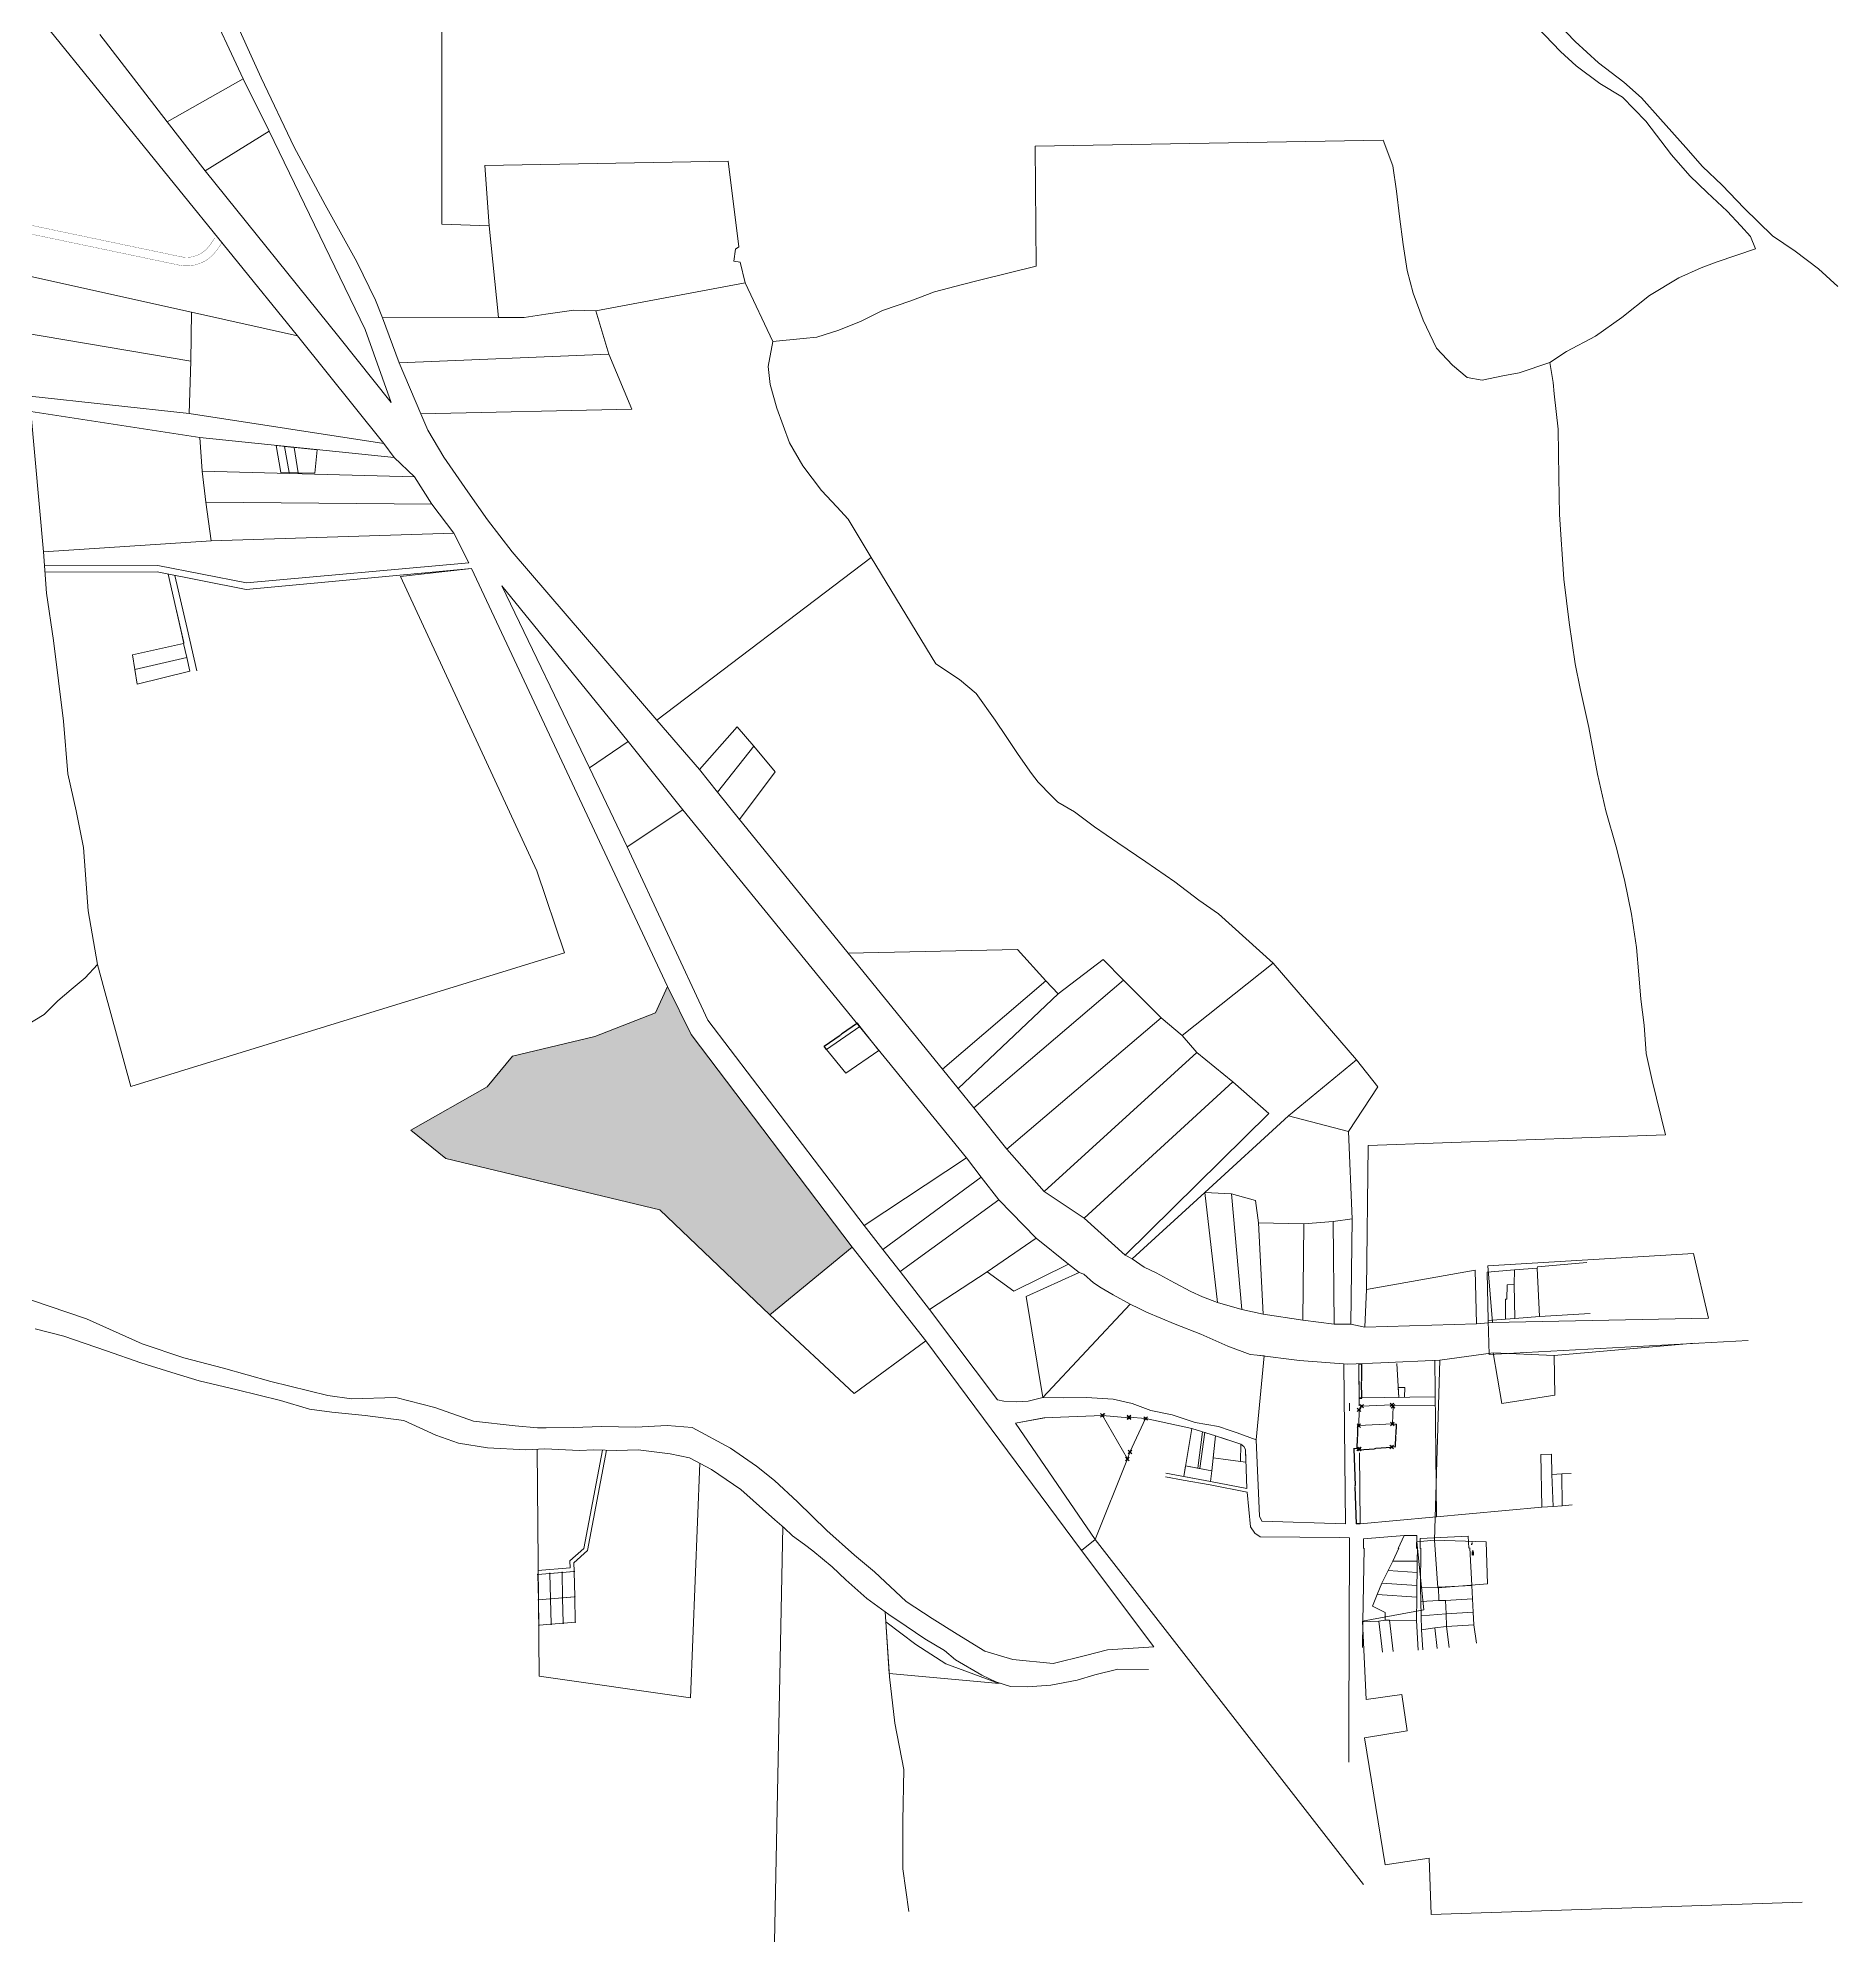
# Model space of a CAD drawing. Header units: millimetres. Extents: x 78982 to 618039, y 503579 to 1320172.
# Drawn here: x 81578 to 83069, y 503579 to 505155 of the extents above; entities that cross this region are included whole.
import ezdxf

# ---------------------------------------------------------------- set-up
doc = ezdxf.new("R2010")
doc.units = ezdxf.units.MM
doc.header["$PDMODE"] = 35
doc.header["$PDSIZE"] = 1.5
doc.styles.add('ROMANS', font='ROMANS', dxfattribs={"height": 0.2})
doc.styles.add('Style-CHAR_FAST_FONT', font='CHAR_FAST_FONT.shx')
doc.dimstyles.new('STANDARD$0', dxfattribs={"dimtxt": 0.6, "dimasz": 0.5, "dimexe": 0.125, "dimexo": 0.000625, "dimgap": 0.0625, "dimtad": 0, "dimzin": 1, "dimdsep": 46, "dimtxsty": 'ROMANS', "dimblk1": 'ARCHTICK', "dimblk2": 'ARCHTICK', "dimsah": 1, "dimcen": 2.5, "dimclrd": 1, "dimclre": 1, "dimclrt": 30, "dimaunit": 1, "dimadec": 0, "dimazin": 0, "dimtfac": 1, "dimtix": 1, "dimtofl": 0, "dimtmove": 1, "dimatfit": 3, "dimldrblk": 'ARCHTICK', "dimfxl": 1, "dimtolj": 1, "dimtzin": 1, "dimarcsym": 0})

# ---------------------------------------------------------------- blocks, each defined once
blk = doc.blocks.new('_ARCHTICK')
at = {"color": 0, "linetype": 'ByBlock', "const_width": 0.15}
blk.add_lwpolyline([(-0.5, -0.5), (0.5, 0.5)], dxfattribs=at)
blk = doc.blocks.new('*D334')
at = {"color": 1, "lineweight": -2, "ltscale": 0.5, "transparency": 16777216}
for p, q in [((82671.7, 504057.2), (82674.1, 504057.2)), ((82673.9, 504057.2), (82674.1, 504043.6)), ((82672, 504028.7), (82674.3, 504028.8)), ((82674.2, 504028.8), (82674.1, 504042.3))]:
    blk.add_line(p, q, dxfattribs=at)
at = {"layer": 'Defpoints', "color": 0, "lineweight": 15, "ltscale": 0.5, "transparency": 16777216}
for p in [(82671.7, 504057.2), (82673.9, 504057.2), (82672, 504028.7)]:
    blk.add_point(p, dxfattribs=at)
at = {"color": 1, "lineweight": -2, "ltscale": 0.5, "transparency": 16777216, "xscale": 0.5, "yscale": 0.5, "zscale": 0.5}
for p, rotation in [((82673.9, 504057.2), 90.55249030619999), ((82674.2, 504028.8), 270.5524903062)]:
    blk.add_blockref('_ARCHTICK', p, dxfattribs=dict(at, rotation=rotation))
at = {"color": 30, "lineweight": 0, "ltscale": 0.5, "transparency": 16777216, "insert": (82674.1, 504043), "char_height": 0.2, "attachment_point": 5, "rotation": 270.5525, "style": 'ROMANS'}
blk.add_mtext('\\A1;28.44m.', dxfattribs=at)
blk = doc.blocks.new('*D335')
at = {"color": 1, "lineweight": -2, "ltscale": 0.5, "transparency": 16777216}
for p, q in [((82670.8, 503987.2), (82667.5, 503987)), ((82667.6, 503987), (82668.7, 503956.6)), ((82669.8, 503924.8), (82668.7, 503955.3)), ((82673, 503924.9), (82669.6, 503924.8))]:
    blk.add_line(p, q, dxfattribs=at)
at = {"layer": 'Defpoints', "color": 0, "lineweight": 15, "ltscale": 0.5, "transparency": 16777216}
for p in [(82670.8, 503987.2), (82669.8, 503924.8), (82673, 503924.9)]:
    blk.add_point(p, dxfattribs=at)
at = {"color": 1, "lineweight": -2, "ltscale": 0.5, "transparency": 16777216, "xscale": 0.5, "yscale": 0.5, "zscale": 0.5}
for p, rotation in [((82667.6, 503987), 91.98395182729834), ((82669.8, 503924.8), 271.9839518272984)]:
    blk.add_blockref('_ARCHTICK', p, dxfattribs=dict(at, rotation=rotation))
at = {"color": 30, "lineweight": 0, "ltscale": 0.5, "transparency": 16777216, "insert": (82668.7, 503955.9), "char_height": 0.2, "attachment_point": 5, "rotation": 271.984, "style": 'ROMANS'}
blk.add_mtext('\\A1;62.29m.', dxfattribs=at)
blk = doc.blocks.new('*D336')
at = {"color": 1, "lineweight": -2, "ltscale": 0.5, "transparency": 16777216}
for p, q in [((82671.6, 503986.2), (82684.7, 503987)), ((82671.6, 503986.8), (82671.6, 503986.1)), ((82699, 503987.9), (82686, 503987.1)), ((82699, 503988.5), (82699, 503987.8))]:
    blk.add_line(p, q, dxfattribs=at)
at = {"layer": 'Defpoints', "color": 0, "lineweight": 15, "ltscale": 0.5, "transparency": 16777216}
for p in [(82671.6, 503986.8), (82671.6, 503986.2), (82699, 503988.5)]:
    blk.add_point(p, dxfattribs=at)
at = {"color": 1, "lineweight": -2, "ltscale": 0.5, "transparency": 16777216, "xscale": 0.5, "yscale": 0.5, "zscale": 0.5}
for p, rotation in [((82671.6, 503986.2), 183.6663460148875), ((82699, 503987.9), 3.666346014887498)]:
    blk.add_blockref('_ARCHTICK', p, dxfattribs=dict(at, rotation=rotation))
at = {"color": 30, "lineweight": 0, "ltscale": 0.5, "transparency": 16777216, "insert": (82685.3, 503987.1), "char_height": 0.2, "attachment_point": 5, "rotation": 3.6663, "style": 'ROMANS'}
blk.add_mtext('\\A1;27.46m.', dxfattribs=at)
blk = doc.blocks.new('*D338')
at = {"color": 1, "lineweight": -2, "ltscale": 0.5, "transparency": 16777216}
for p, q in [((82671.8, 504006.2), (82670.6, 504006.2)), ((82670.7, 504006.2), (82670.6, 503997.1)), ((82671.6, 503986.8), (82670.4, 503986.8)), ((82670.5, 503986.8), (82670.6, 503995.9))]:
    blk.add_line(p, q, dxfattribs=at)
at = {"layer": 'Defpoints', "color": 0, "lineweight": 15, "ltscale": 0.5, "transparency": 16777216}
for p in [(82671.8, 504006.2), (82670.5, 503986.8), (82671.6, 503986.8)]:
    blk.add_point(p, dxfattribs=at)
at = {"color": 1, "lineweight": -2, "ltscale": 0.5, "transparency": 16777216, "xscale": 0.5, "yscale": 0.5, "zscale": 0.5}
for p, rotation in [((82670.7, 504006.2), 89.33683772916127), ((82670.5, 503986.8), 269.3368377291613)]:
    blk.add_blockref('_ARCHTICK', p, dxfattribs=dict(at, rotation=rotation))
at = {"color": 30, "lineweight": 0, "ltscale": 0.5, "transparency": 16777216, "insert": (82670.6, 503996.5), "char_height": 0.2, "attachment_point": 5, "rotation": 89.3368, "style": 'ROMANS'}
blk.add_mtext('\\A1;19.39m.', dxfattribs=at)
blk = doc.blocks.new('*D339')
at = {"color": 1, "lineweight": -2, "ltscale": 0.5, "transparency": 16777216}
for p, q in [((82699.6, 504007.5), (82702.9, 504007.4)), ((82702.1, 503988.7), (82702.4, 503997.4)), ((82702.8, 504007.4), (82702.4, 503998.7)), ((82699, 503988.8), (82702.2, 503988.6))]:
    blk.add_line(p, q, dxfattribs=at)
at = {"layer": 'Defpoints', "color": 0, "lineweight": 15, "ltscale": 0.5, "transparency": 16777216}
for p in [(82699.6, 504007.5), (82702.8, 504007.4), (82699, 503988.8)]:
    blk.add_point(p, dxfattribs=at)
at = {"color": 1, "lineweight": -2, "ltscale": 0.5, "transparency": 16777216, "xscale": 0.5, "yscale": 0.5, "zscale": 0.5}
for p, rotation in [((82702.8, 504007.4), 87.94325389027435), ((82702.1, 503988.7), 267.9432538902743)]:
    blk.add_blockref('_ARCHTICK', p, dxfattribs=dict(at, rotation=rotation))
at = {"color": 30, "lineweight": 0, "ltscale": 0.5, "transparency": 16777216, "insert": (82702.4, 503998), "char_height": 0.2, "attachment_point": 5, "rotation": 87.9433, "style": 'ROMANS'}
blk.add_mtext('\\A1;18.77m.', dxfattribs=at)
blk = doc.blocks.new('*D340')
at = {"color": 1, "lineweight": -2, "ltscale": 0.5, "transparency": 16777216}
for p, q in [((82229, 504320.4), (82242.2, 504329.5)), ((82256.5, 504339.4), (82243.3, 504330.3)), ((82258.4, 504336.7), (82256.4, 504339.5)), ((82230.9, 504317.6), (82228.9, 504320.5))]:
    blk.add_line(p, q, dxfattribs=at)
at = {"layer": 'Defpoints', "color": 0, "lineweight": 15, "ltscale": 0.5, "transparency": 16777216}
for p in [(82258.4, 504336.7), (82229, 504320.4), (82230.9, 504317.6)]:
    blk.add_point(p, dxfattribs=at)
at = {"color": 1, "lineweight": -2, "ltscale": 0.5, "transparency": 16777216, "xscale": 0.5, "yscale": 0.5, "zscale": 0.5}
for p, rotation in [((82256.5, 504339.4), 34.73658841676522), ((82229, 504320.4), 214.7365884167653)]:
    blk.add_blockref('_ARCHTICK', p, dxfattribs=dict(at, rotation=rotation))
at = {"color": 30, "lineweight": 0, "ltscale": 0.5, "transparency": 16777216, "insert": (82242.7, 504329.9), "char_height": 0.2, "attachment_point": 5, "rotation": 34.7366, "style": 'ROMANS'}
blk.add_mtext('\\A1;33.42m.', dxfattribs=at)

msp = doc.modelspace()

# ---------------------------------------------------------------- hatches: boundary and pattern name
at = {"lineweight": 15}
h = msp.add_hatch(color=9, dxfattribs=at)
h.dxf.hatch_style = 1
h.paths.add_polyline_path([(82118.768, 504330.119), (82099.222, 504369.905), (82089.188, 504347.994), (82038.995, 504328.399), (81970.742, 504312.005), (81949.802, 504286.73), (81886.493, 504250.798), (81915.598, 504227.329), (82092.693, 504184.873), (82183.915, 504097.972), (82252.187, 504154.008)])

# ---------------------------------------------------------------- linework, layer by layer
at = {"color": 1, "lineweight": 0}
for p, q in [((81747.699, 505121.625), (81711.673, 505198.419)), ((81579.494, 505171.493), (81792.66, 504908.677)), ((81628.824, 505158.31), (81684.642, 505085.948)), ((81684.642, 505085.948), (81747.699, 505121.625)), ((81769.044, 505078.292), (81747.699, 505121.625)), ((81684.642, 505085.948), (81716.134, 505045.467)), ((81716.134, 505045.467), (81769.044, 505078.292)), ((81848.529, 504913.82), (81769.044, 505078.292)), ((81716.134, 505045.467), (81826.713, 504907.853)), ((81958.997, 504923.845), (81951.434, 504999.782)), ((81564.19, 504959.484), (81704.884, 504928.258)), ((82163.368, 504952.44), (82039.764, 504929.382)), ((82186.268, 504904.033), (82163.368, 504952.44)), ((81704.108, 504887.595), (81704.884, 504928.258)), ((81704.884, 504928.258), (81792.66, 504908.677)), ((82039.764, 504929.382), (82050.647, 504893.613)), ((81870.229, 504853.463), (81848.529, 504913.82)), ((81862.954, 504923.558), (81876.895, 504886.282)), ((81704.108, 504887.595), (81565.492, 504911.209)), ((81792.66, 504908.677), (81864.076, 504819.632)), ((81826.713, 504907.853), (81870.229, 504853.463)), ((81702.839, 504844.389), (81704.108, 504887.595)), ((81876.895, 504886.282), (82050.647, 504893.613)), ((81876.895, 504886.282), (81894.676, 504844.199)), ((82050.647, 504893.613), (82069.465, 504847.979)), ((81702.839, 504844.389), (81570.884, 504858.638)), ((81711.596, 504824.363), (81571.721, 504845.937)), ((81571.721, 504845.937), (81582.316, 504729.867)), ((81864.076, 504819.632), (81702.839, 504844.389)), ((82069.465, 504847.979), (81894.676, 504844.199)), ((81872.784, 504807.991), (81711.596, 504824.363)), ((81713.539, 504796.676), (81711.596, 504824.363)), ((81864.076, 504819.632), (81872.784, 504807.991)), ((81872.784, 504807.991), (81889.649, 504791.823)), ((81889.649, 504791.823), (81713.539, 504796.676)), ((81716.739, 504771.028), (81713.539, 504796.676)), ((81889.649, 504791.823), (81903.757, 504769.287)), ((81903.757, 504769.287), (81716.739, 504771.028)), ((81720.995, 504738.78), (81716.739, 504771.028)), ((81903.757, 504769.287), (81922.193, 504745.25)), ((81720.995, 504738.78), (81582.316, 504729.867)), ((81922.193, 504745.25), (81720.995, 504738.78)), ((81922.193, 504745.25), (81934.591, 504720.596)), ((82090.297, 504590.425), (82267.87, 504725.089)), ((81877.94, 504709.424), (81936.848, 504716.109)), ((81936.848, 504716.109), (82099.222, 504369.905)), ((81961.835, 504701.511), (82034.377, 504550.976)), ((82066.517, 504572.757), (81961.835, 504701.511)), ((82090.297, 504590.425), (82125.603, 504549.457)), ((82034.377, 504550.976), (82066.517, 504572.757)), ((82111.825, 504516.091), (82066.517, 504572.757)), ((82140.45, 504530.737), (82170.716, 504568.77)), ((82034.377, 504550.976), (82065.763, 504485.338)), ((82125.603, 504549.457), (82140.45, 504530.737)), ((82140.45, 504530.737), (82158.624, 504508.223)), ((82065.763, 504485.338), (82111.825, 504516.091)), ((82346.779, 504227.979), (82111.825, 504516.091)), ((82158.624, 504508.223), (82327.035, 504301.307)), ((81654.552, 504287.1), (82013.685, 504397.63)), ((82525.566, 504329.107), (82600.929, 504389.248)), ((82669.752, 504309.082), (82600.929, 504389.248)), ((82422.71, 504363.849), (82339.96, 504285.37)), ((82352.886, 504269.434), (82476.764, 504375.081)), ((82476.764, 504375.081), (82507.948, 504343.746)), ((82380.276, 504235.029), (82507.948, 504343.746)), ((82507.948, 504343.746), (82525.566, 504329.107)), ((82525.566, 504329.107), (82537.591, 504315.198)), ((82411.227, 504200.136), (82537.591, 504315.198)), ((82537.591, 504315.198), (82567.462, 504290.972)), ((82327.035, 504301.307), (82352.886, 504269.434)), ((82613.618, 504262.771), (82669.752, 504309.082)), ((82687.669, 504286.821), (82669.752, 504309.082)), ((82444.389, 504177.96), (82567.462, 504290.972)), ((82663.243, 504249.583), (82687.669, 504286.821)), ((82352.886, 504269.434), (82380.276, 504235.029)), ((82544.12, 504199.105), (82613.618, 504262.771)), ((82613.618, 504262.771), (82663.243, 504249.583)), ((82666.21, 504177.431), (82663.243, 504249.583)), ((82380.276, 504235.029), (82411.227, 504200.136)), ((82261.991, 504171.851), (82346.779, 504227.979)), ((82359.07, 504211.785), (82346.779, 504227.979)), ((82277.607, 504152.118), (82359.07, 504211.785)), ((82373.664, 504193.063), (82359.07, 504211.785)), ((82291.945, 504133.648), (82373.664, 504193.063)), ((82404.595, 504161.473), (82373.664, 504193.063)), ((82411.227, 504200.136), (82444.389, 504177.96)), ((82483.971, 504144.386), (82544.12, 504199.105)), ((82554.821, 504108.193), (82544.12, 504199.105)), ((82544.12, 504199.105), (82566.231, 504198.213)), ((82566.231, 504198.213), (82586.084, 504192.481)), ((82574.929, 504102.208), (82566.231, 504198.213)), ((82586.084, 504192.481), (82588.733, 504174.199)), ((82261.991, 504171.851), (82277.607, 504152.118)), ((82444.389, 504177.96), (82478.363, 504147.404)), ((82588.733, 504174.199), (82592.483, 504098.495)), ((82588.733, 504174.199), (82626.344, 504173.141)), ((82625.291, 504093.343), (82626.344, 504173.141)), ((82626.344, 504173.141), (82650.471, 504175.055)), ((82650.471, 504175.055), (82666.21, 504177.431)), ((82651.48, 504090.187), (82650.471, 504175.055)), ((82665.202, 504090.01), (82666.21, 504177.431)), ((82363.852, 504133.545), (82404.595, 504161.473)), ((82431.402, 504139.77), (82404.595, 504161.473)), ((82252.187, 504154.008), (82183.915, 504097.972)), ((82252.187, 504154.008), (82313.119, 504076.338)), ((82277.607, 504152.118), (82291.945, 504133.648)), ((82440.082, 504132.958), (82431.402, 504139.77)), ((82478.363, 504147.404), (82483.971, 504144.386)), ((82819.696, 504137.536), (82860.811, 504141.293)), ((82819.696, 504137.536), (82860.811, 504141.293)), ((82291.945, 504133.648), (82316.269, 504102.275)), ((82316.269, 504102.275), (82363.852, 504133.545)), ((82800.613, 504123.023), (82794.773, 504122.827)), ((82800.613, 504123.023), (82794.773, 504122.827)), ((82800.666, 504135.16), (82800.613, 504123.023)), ((82800.666, 504135.16), (82800.613, 504123.023)), ((82800.613, 504123.023), (82800.997, 504094.841)), ((82800.613, 504123.023), (82800.997, 504094.841)), ((82800.666, 504135.16), (82819.551, 504136.57)), ((82800.666, 504135.16), (82819.551, 504136.57)), ((82819.551, 504136.57), (82819.696, 504137.536)), ((82819.551, 504136.57), (82819.696, 504137.536)), ((82819.551, 504136.57), (82821.507, 504096.415)), ((82819.551, 504136.57), (82821.507, 504096.415)), ((82554.821, 504108.193), (82574.929, 504102.208)), ((82678.244, 504118.799), (82676.65, 504087.534)), ((82793.399, 504110.731), (82793.381, 504094.378)), ((82793.399, 504110.731), (82793.381, 504094.378)), ((82794.465, 504110.891), (82793.399, 504110.731)), ((82794.465, 504110.891), (82793.399, 504110.731)), ((82794.773, 504122.827), (82794.465, 504110.891)), ((82794.773, 504122.827), (82794.465, 504110.891)), ((82409.949, 504029.364), (82482.415, 504106.769)), ((82574.929, 504102.208), (82592.483, 504098.495)), ((82592.483, 504098.495), (82625.291, 504093.343)), ((82625.291, 504093.343), (82651.48, 504090.187)), ((82793.381, 504094.378), (82778.864, 504093.052)), ((82793.381, 504094.378), (82778.864, 504093.052)), ((82782.581, 504091.434), (82961.436, 504095.237)), ((82800.997, 504094.841), (82793.381, 504094.378)), ((82800.997, 504094.841), (82793.381, 504094.378)), ((82821.507, 504096.415), (82800.997, 504094.841)), ((82821.507, 504096.415), (82800.997, 504094.841)), ((82863.343, 504099.01), (82821.507, 504096.415)), ((82863.343, 504099.01), (82821.507, 504096.415)), ((82313.119, 504076.338), (82442.204, 503902.743)), ((82651.48, 504090.187), (82665.202, 504090.01)), ((82665.202, 504090.01), (82676.65, 504087.534)), ((82676.65, 504087.534), (82769.375, 504090.343)), ((82769.375, 504090.343), (82782.581, 504091.434)), ((82738.808, 504060.44), (82734.496, 503911.137)), ((82738.808, 504060.44), (82782.984, 504066.279)), ((82782.984, 504066.279), (82833.559, 504064.277)), ((82833.559, 504064.277), (82949.617, 504074.333)), ((82411.573, 504012.602), (82387.461, 504008.146)), ((82387.461, 504008.146), (82453.331, 503911.7)), ((82822.612, 503982.082), (82831.539, 503982.415)), ((82823.411, 503938.502), (82822.612, 503982.082)), ((82831.539, 503982.415), (82831.81, 503965.748)), ((82125.883, 503974.956), (82118.163, 503780.785)), ((82453.331, 503911.7), (82480.122, 503978.501)), ((82831.81, 503965.748), (82839.982, 503966.123)), ((82831.81, 503965.748), (82832.885, 503939.236)), ((82839.982, 503966.123), (82847.665, 503966.477)), ((82840.346, 503939.813), (82839.982, 503966.123)), ((82832.885, 503939.236), (82823.411, 503938.502)), ((82840.346, 503939.813), (82832.885, 503939.236)), ((82848.446, 503940.441), (82840.346, 503939.813)), ((82194.555, 503922.35), (82187.803, 503578.516)), ((82453.331, 503911.7), (82442.204, 503902.743)), ((82442.204, 503902.743), (82501.877, 503823.034)), ((82453.331, 503911.7), (82675.747, 503626.051)), ((82675.177, 503843.746), (82676.25, 503904.532)), ((82675.539, 503904.3), (82675.68, 503912.308)), ((82675.68, 503912.308), (82709.337, 503915.197)), ((82699.925, 503893.935), (82704.894, 503904.638)), ((82704.319, 503904.389), (82709.337, 503915.197)), ((82709.337, 503915.197), (82719.777, 503915.25)), ((82719.777, 503915.25), (82719.641, 503904.436)), ((82720.355, 503904.695), (82720.22, 503893.98)), ((82722.493, 503904.445), (82722.546, 503912.693)), ((82722.546, 503912.693), (82762.512, 503914.639)), ((82722.999, 503871.973), (82723.208, 503904.706)), ((82762.512, 503914.639), (82763.018, 503904.571)), ((82763.749, 503904.857), (82765.314, 503873.741)), ((82699.925, 503893.935), (82696.049, 503886.107)), ((82699.925, 503893.935), (82720.22, 503893.98)), ((82720.22, 503893.98), (82720.104, 503884.535)), ((82687.025, 503866.372), (82690.871, 503875.621)), ((82696.049, 503886.107), (82690.871, 503875.621)), ((82690.871, 503875.621), (82719.969, 503873.661)), ((82696.049, 503886.107), (82720.104, 503884.535)), ((82719.969, 503873.661), (82719.852, 503864.127)), ((82720.104, 503884.535), (82719.969, 503873.661)), ((82722.999, 503871.973), (82737.939, 503872.439)), ((82723.237, 503860.438), (82722.999, 503871.973)), ((82765.314, 503873.741), (82737.939, 503872.439)), ((82738.127, 503861.244), (82737.939, 503872.439)), ((82765.314, 503873.741), (82765.865, 503862.705)), ((82687.025, 503866.372), (82683.124, 503856.638)), ((82683.124, 503856.638), (82693.543, 503851.279)), ((82687.025, 503866.372), (82719.852, 503864.127)), ((82719.852, 503864.127), (82719.612, 503844.747)), ((82723.237, 503860.438), (82738.127, 503861.244)), ((82723.482, 503848.525), (82723.237, 503860.438)), ((82743.662, 503861.244), (82738.127, 503861.244)), ((82743.662, 503861.244), (82765.865, 503862.705)), ((82743.662, 503861.244), (82744.141, 503850.167)), ((82765.865, 503862.705), (82766.426, 503851.51)), ((82674.947, 503822.309), (82675.177, 503843.746)), ((82675.177, 503843.746), (82688.405, 503844.297)), ((82688.405, 503844.297), (82693.623, 503844.972)), ((82691.433, 503818.401), (82688.405, 503844.297)), ((82693.543, 503851.279), (82693.623, 503844.972)), ((82693.623, 503844.972), (82697.295, 503845.005)), ((82700.125, 503818.911), (82697.295, 503845.005)), ((82697.295, 503845.005), (82719.612, 503844.747)), ((82719.612, 503844.747), (82720.831, 503820.126)), ((82744.141, 503850.167), (82723.482, 503848.525)), ((82723.716, 503837.109), (82723.482, 503848.525)), ((82734.701, 503838.649), (82744.44, 503839.751)), ((82744.141, 503850.167), (82766.426, 503851.51)), ((82744.141, 503850.167), (82744.44, 503839.751)), ((82744.44, 503839.751), (82766.95, 503841.024)), ((82746.709, 503822.425), (82744.44, 503839.751)), ((82766.426, 503851.51), (82766.95, 503841.024)), ((82766.95, 503841.024), (82769.317, 503825.945)), ((82723.716, 503837.109), (82734.701, 503838.649)), ((82724.786, 503820.522), (82723.716, 503837.109)), ((82734.701, 503838.649), (82736.581, 503821.547))]:
    msp.add_line(p, q, dxfattribs=at)
at = {"color": 1, "lineweight": 0, "ltscale": 0.5}
for p, q in [((82660.744, 503924.785), (82659.468, 504057.055)), ((82672.028, 504022.481), (82671.693, 504057.173)), ((82459.353, 504014.538), (82410.773, 504012.525)), ((82459.356, 504014.586), (82461.32, 504016.123)), ((82410.773, 504012.525), (82387.481, 504008.117)), ((82586.747, 503994.276), (82589.47, 503930.995)), ((82672.968, 503924.903), (82672.403, 503983.585)), ((82551.188, 503979.483), (82559.538, 503978.376)), ((82589.47, 503930.995), (82591.52, 503926.859)), ((82591.52, 503926.859), (82660.744, 503924.785))]:
    msp.add_line(p, q, dxfattribs=at)
at = {"color": 1, "lineweight": 0}
for points in [[(81657.743, 505381.331), (81671.137, 505350.658), (81686.101, 505312.117), (81702.401, 505262.657), (81720.941, 505221.087), (81736.432, 505179.5), (81762.433, 505122.216), (81789.958, 505064.942), (81815.396, 505017.058), (81841.845, 504969.942), (81857.277, 504938.264), (81862.954, 504923.558)], [(81912.186, 505234.87), (81912.297, 505001.086), (81951.434, 504999.782)], [(82819.439, 505164.254), (82838.867, 505144.289), (82851.897, 505132.165), (82871.547, 505117.791), (82890.163, 505106.207), (82909.59, 505086.495), (82930.844, 505058.663), (82945.938, 505041.214), (82960.503, 505027.32), (82976.856, 505011.911), (82988.361, 504999.778), (82996.29, 504990.929), (83000.416, 504980.788)], [(82836.698, 505167.401), (82851.015, 505152.489), (82870.43, 505134.81), (82891.36, 505118.665), (82905.919, 505105.787), (82921.777, 505088.089), (82942.751, 505064.574), (82956.564, 505048.897), (82972.917, 505033.488), (82991.071, 505014.278), (83014.581, 504991.54), (83033.205, 504978.685), (83052.602, 504964.056), (83068.696, 504949.408)], [(82404.414, 504966.249), (82403.572, 505065.857), (82691.931, 505070.785)], [(82691.931, 505070.785), (82699.934, 505049.484), (82703.107, 505028.411), (82705.517, 505007.587), (82708.45, 504984.225), (82711.879, 504962.899), (82716.818, 504944.122), (82725.082, 504921.553), (82736.144, 504898.491), (82749.44, 504884.335), (82761.441, 504874.238), (82773.905, 504872.022), (82791.163, 504875.422), (82804.614, 504878.039), (82829.972, 504886.568)], [(81951.434, 504999.782), (81947.835, 505049.822), (82149.306, 505053.244), (82158.109, 504982.396), (82155.326, 504980.347), (82154.114, 504970.43), (82159.201, 504969.696), (82163.368, 504952.44)], [(82829.972, 504886.568), (82843.892, 504895.794), (82867.956, 504908.381), (82889.717, 504923.751), (82912.476, 504942.175), (82936.782, 504956.797), (82955.535, 504965.034), (82968.719, 504969.936), (83000.416, 504980.788)], [(82186.268, 504904.033), (82211.408, 504906.462), (82222.835, 504907.543), (82241.096, 504913.236), (82259.6, 504920.71), (82277.333, 504929.704), (82300.662, 504937.712), (82320.182, 504945.192), (82343.523, 504951.168), (82357.476, 504954.804), (82404.414, 504966.249)], [(82039.764, 504929.382), (82021.466, 504930.041), (81998.364, 504926.607), (81980.34, 504923.965), (81958.997, 504923.845), (81862.954, 504923.558)], [(82267.87, 504725.089), (82248.881, 504756.746), (82239.418, 504767.111), (82226.635, 504780.507), (82211.269, 504801.004), (82200.231, 504820), (82189.644, 504848.656), (82184.191, 504868.446), (82182.579, 504883.175), (82186.268, 504904.033)], [(82678.244, 504118.799), (82679.573, 504237.985), (82925.984, 504246.997), (82914.793, 504291.912), (82909.833, 504314.246), (82908.169, 504337.869), (82905.502, 504359.2), (82903.858, 504379.519), (82901.945, 504402.125), (82897.717, 504429.799), (82891.959, 504458.228), (82884.938, 504485.378), (82876.376, 504515.315), (82869.59, 504545.771), (82862.248, 504584.355), (82855.197, 504616.587), (82851.012, 504636.893), (82845.981, 504671.17), (82841.703, 504707.23), (82838.085, 504760.573), (82837.394, 504791.571), (82836.904, 504831.464), (82833.682, 504860.669), (82832.864, 504870.067), (82829.972, 504886.568)], [(81894.676, 504844.199), (81900.6, 504830.51), (81913.945, 504808.223), (81933.68, 504779.365), (81950.077, 504756.334), (81970.307, 504729.766), (82090.297, 504590.425)], [(81809.015, 504814.179), (81806.986, 504794.986), (81778.841, 504795.532), (81774.851, 504817.838), (81809.015, 504814.174)], [(81789.756, 504816.239), (81781.801, 504817.093), (81785.634, 504795.4), (81793.107, 504795.255), (81789.756, 504816.239)], [(81582.316, 504729.867), (81584.806, 504695.576), (81590.374, 504656.22), (81598.645, 504589.434), (81602.459, 504546.002), (81609.247, 504515.293), (81615.271, 504484.833), (81617.48, 504454.86), (81619.137, 504432.508), (81627.022, 504388.082)], [(82600.929, 504389.248), (82555.461, 504429.904), (82539.387, 504441.249), (82519.479, 504456.384), (82495.242, 504473.018), (82472.281, 504488.898), (82452.893, 504502.003), (82436.304, 504514.361), (82422.536, 504522.415), (82417.169, 504527.721), (82406.176, 504539.095), (82400.544, 504546.178), (82389.525, 504561.871), (82379.782, 504576.809), (82370.554, 504590.479), (82354.925, 504612.499), (82341.135, 504624.11), (82321.495, 504636.959), (82267.87, 504725.089)], [(82013.685, 504397.63), (81990.924, 504465.604), (81877.94, 504709.424)], [(82125.603, 504549.457), (82156.9, 504584.955), (82170.716, 504568.77)], [(82170.716, 504568.77), (82188.374, 504547.524), (82158.624, 504508.223)], [(82065.763, 504485.338), (82132.419, 504341.885), (82261.991, 504171.851)], [(82412.484, 504374.465), (82389.026, 504400.501), (82248.873, 504397.34)], [(82422.71, 504363.849), (82460.147, 504392.267), (82476.764, 504375.081)], [(81432.552, 504274.923), (81457.897, 504285.738), (81482.732, 504296.805), (81509.845, 504309.409), (81539.985, 504325.588), (81554.179, 504331.513), (81567.358, 504337.178), (81582.801, 504346.667), (81594.169, 504357.912), (81605.039, 504367.375), (81616.671, 504376.843), (81627.022, 504388.082)], [(81627.022, 504388.082), (81632.479, 504367.53), (81654.552, 504287.1)], [(82183.915, 504097.972), (82092.693, 504184.873), (81915.598, 504227.329), (81886.493, 504250.798), (81949.802, 504286.73), (81970.742, 504312.005), (82038.995, 504328.399), (82089.188, 504347.994), (82099.222, 504369.905)], [(82099.222, 504369.905), (82118.768, 504330.119), (82252.187, 504154.008)], [(82327.035, 504301.307), (82412.484, 504374.465), (82422.71, 504363.849)], [(82567.462, 504290.972), (82597.345, 504264.712), (82478.363, 504147.404)], [(82363.852, 504133.545), (82386.053, 504117.407), (82431.402, 504139.77)], [(82483.971, 504144.386), (82493.922, 504137.327), (82503.86, 504132.555), (82519.152, 504124.51), (82532.662, 504117.216), (82542.344, 504112.697), (82554.821, 504108.193)], [(82961.436, 504095.237), (82949.178, 504148.786), (82778.747, 504138.423), (82782.581, 504091.434)], [(82440.082, 504132.958), (82396.242, 504113.144), (82409.949, 504029.364)], [(82482.415, 504106.769), (82468.395, 504114.313), (82458.452, 504120.102), (82452.074, 504124.386), (82443.902, 504131.455), (82440.082, 504132.958)], [(82769.375, 504090.343), (82768.096, 504134.806), (82678.244, 504118.799)], [(82800.666, 504135.16), (82778.077, 504133.216), (82778.864, 504093.052)], [(82501.877, 503823.034), (82463.525, 503820.531), (82445.512, 503815.855), (82418.619, 503809.097), (82385.314, 503812.467), (82361.896, 503819.45), (82339.201, 503833.298), (82318.288, 503846.394), (82296.862, 503860.504), (82270.546, 503885.005), (82253.948, 503898.888), (82231.214, 503919.343), (82206.935, 503943.093), (82187.774, 503960.773), (82172.967, 503972.633), (82151.282, 503987.503), (82119.42, 504004.603), (82098.83, 504006.266), (82072.921, 504004.85), (82044.206, 504005.45), (82021.597, 504004.561), (81998.732, 504004.178), (81991.362, 504004.39), (81972.804, 504006.065), (81938.479, 504009.937), (81906.398, 504021.191), (81874.08, 504029.395), (81837.245, 504028.171), (81817.663, 504031.11), (81770.59, 504042.534), (81731.394, 504053.749), (81698.313, 504062.202), (81663.942, 504073.952), (81617.83, 504094.529), (81556.727, 504115.277)], [(82501.877, 503823.034), (82463.525, 503820.531), (82445.512, 503815.855), (82418.619, 503809.097), (82385.314, 503812.467), (82361.896, 503819.45), (82339.201, 503833.298), (82318.288, 503846.394), (82296.862, 503860.504), (82270.546, 503885.005), (82253.948, 503898.888), (82231.214, 503919.343), (82206.935, 503943.093), (82187.774, 503960.773), (82172.967, 503972.633), (82151.282, 503987.503), (82119.42, 504004.603), (82098.83, 504006.266), (82072.921, 504004.85), (82044.206, 504005.45), (82021.597, 504004.561), (81998.732, 504004.178), (81991.362, 504004.39), (81972.804, 504006.065), (81938.479, 504009.937), (81906.398, 504021.191), (81874.08, 504029.395), (81837.245, 504028.171), (81817.663, 504031.11), (81770.59, 504042.534), (81731.394, 504053.749), (81698.313, 504062.202), (81663.942, 504073.952), (81617.83, 504094.529), (81556.727, 504115.277)], [(82313.119, 504076.338), (82253.666, 504032.804), (82183.915, 504097.972)], [(82316.269, 504102.275), (82372.61, 504027.375), (82377.698, 504026.387), (82388.372, 504025.939), (82397.77, 504026.5), (82409.949, 504029.364)], [(82593.449, 504063.941), (82581.754, 504065.145), (82563.42, 504071.903), (82541.001, 504081.942), (82519.609, 504090.207), (82495.921, 504099.984), (82489.804, 504103.253), (82482.415, 504106.769)], [(82778.864, 504093.052), (82779.705, 504064.925), (82994.229, 504076.708)], [(82159.832, 503953.194), (82135.633, 503969.881), (82117.282, 503979.434), (82101.256, 503982.647), (82074.811, 503986.056), (82057.028, 503985.448), (82038.222, 503986.104), (82026.283, 503985.528), (81997.563, 503986.891), (81981.815, 503986.04), (81950.045, 503987.64), (81925.883, 503991.57), (81907.295, 503998.326), (81880.799, 504010.374), (81848.76, 504014.514), (81821.049, 504017.153), (81802.484, 504019.844), (81778.559, 504026.824), (81742.68, 504035.77), (81711.129, 504043.216), (81688.474, 504050.203), (81662.764, 504058.19), (81634.248, 504068.194), (81599.113, 504080.194), (81575.193, 504086.158)], [(82499.451, 504018.687), (82517.259, 504014.976), (82536.352, 504008.731), (82555.51, 504005.506), (82565.2, 504001.951), (82571.011, 504000.181), (82586.747, 503994.276), (82593.449, 504063.941)], [(82587.602, 504064.543), (82622.692, 504060.04), (82662.602, 504056.961), (82690.037, 504058.132), (82738.808, 504060.44)], [(82782.984, 504066.279), (82790.346, 504024.392), (82834.263, 504031.246), (82833.559, 504064.277)], [(82409.949, 504029.364), (82427.482, 504029.209), (82446.284, 504029.315), (82468.398, 504027.915), (82484.171, 504024.446), (82499.451, 504018.687)], [(81991.019, 503986.537), (81992.838, 503798.503), (82118.163, 503780.785)], [(82497.476, 503804.114), (82472.259, 503804.317), (82453.231, 503799.635), (82438.52, 503795.232), (82416.693, 503791.044), (82397.39, 503789.664), (82383.159, 503790.093), (82371.195, 503793.837), (82359.474, 503799.361), (82337.801, 503812.199), (82328.609, 503819.771), (82312.29, 503829.589), (82296.729, 503839.92), (82282.442, 503849.75), (82264.325, 503862.862), (82246.956, 503878.265), (82235.458, 503889.127), (82219.371, 503902.505), (82212.735, 503907.549), (82202.783, 503914.863), (82195.63, 503921.429), (82187.968, 503927.993), (82159.832, 503953.194)], [(83039.162, 503611.352), (82731.854, 503601.238), (82730, 503648.001), (82693.713, 503642.429), (82676.46, 503747.561), (82711.729, 503753.38), (82707.453, 503783.35), (82677.76, 503779.345), (82674.763, 503844.15), (82725.756, 503853.63), (82719.772, 503909.772), (82734.496, 503911.137)], [(82018.42, 503888.385), (81991.62, 503886.041)], [(81991.664, 503882.481), (81992.129, 503861.987)], [(82001.451, 503883.588), (81991.908, 503882.753)], [(82002.171, 503862.865), (82001.706, 503883.36)], [(82001.706, 503883.36), (82002.171, 503862.865)], [(82011.493, 503884.467), (82001.949, 503883.632)], [(82012.213, 503863.744), (82011.748, 503884.238)], [(82011.748, 503884.238), (82012.213, 503863.744)], [(82021.534, 503885.345), (82011.991, 503884.51)], [(82022.254, 503864.622), (82021.789, 503885.117)], [(81992.141, 503861.487), (81992.606, 503840.992)], [(82001.928, 503862.593), (81992.384, 503861.759)], [(81992.384, 503861.759), (82001.928, 503862.593)], [(82002.647, 503841.871), (82002.182, 503862.365)], [(82002.182, 503862.365), (82002.647, 503841.871)], [(82011.969, 503863.472), (82002.426, 503862.637)], [(82002.426, 503862.637), (82011.969, 503863.472)], [(82011.969, 503863.472), (82002.426, 503862.637)], [(82012.689, 503842.749), (82012.224, 503863.244)], [(82012.224, 503863.244), (82012.689, 503842.749)], [(82022.011, 503864.35), (82012.467, 503863.516)], [(82012.467, 503863.516), (82022.011, 503864.35)], [(82022.011, 503864.35), (82012.467, 503863.516)], [(82022.731, 503843.628), (82022.266, 503864.122)], [(81992.861, 503840.764), (82002.404, 503841.599)], [(82012.446, 503842.477), (82002.902, 503841.642)], [(82002.902, 503841.642), (82012.446, 503842.477)], [(82022.487, 503843.356), (82012.944, 503842.521)], [(82012.944, 503842.521), (82022.487, 503843.356)], [(82298.933, 503603.691), (82294.177, 503639.002), (82293.969, 503678.909), (82294.764, 503721.364), (82287.452, 503759.713), (82282.934, 503798.075), (82279.399, 503851.953)]]:
    msp.add_lwpolyline(points, dxfattribs=at)
at = {"color": 1, "lineweight": 0, "ltscale": 0.5, "const_width": 0.2, "flags": 128}
for points in [[(81516.479, 505005.699, -0.14271907), (81533.141, 505008.362), (81696.188, 504974.144, 0.28142147), (81718.907, 504982.394, 0.03475414), (81723.868, 504989.579)], [(81504.169, 504971.375), (81507.775, 504986.497, -0.34449445), (81531.986, 505001.35), (81694.751, 504967.191, 0.28164212), (81724.455, 504977.964, 0.03475414), (81729.977, 504985.96, -0.56250356)]]:
    msp.add_lwpolyline(points, format="xyb", dxfattribs=at)
at = {"color": 1, "lineweight": 0, "flags": 128}
for points in [[(81583.276, 504718.156), (81676.9, 504718.513), (81750.225, 504703.997), (81934.591, 504720.596)], [(81583.296, 504712.85), (81676.39, 504713.205), (81749.942, 504698.644), (81936.848, 504716.109)], [(81685.412, 504711.419), (81695.909, 504665.231), (81698.502, 504653.822)], [(81691.11, 504710.291), (81701.084, 504666.407), (81709.088, 504631.187)], [(81692.033, 504682.285), (81698.316, 504654.64)], [(82800.666, 504135.16), (82778.077, 504133.216), (82778.864, 504093.052)], [(82778.864, 504093.052), (82779.705, 504064.925), (82994.229, 504076.708)], [(82765.201, 503907.357), (82765.573, 503909.256), (82765.796, 503908.118)], [(82765.521, 503908.732), (82765.268, 503907.444)], [(82765.521, 503907.766), (82765.521, 503908.467), (82765.339, 503907.534)], [(82765.473, 503907.705), (82765.473, 503907.945), (82765.411, 503907.625)], [(82765.446, 503907.67), (82765.473, 503907.945), (82765.521, 503908.467), (82765.521, 503908.732), (82765.573, 503909.256)], [(82765.573, 503907.833), (82765.573, 503909.256)], [(82766.29, 503899.354), (82766.85, 503898.754), (82766.85, 503901.365), (82766.29, 503901.966), (82765.729, 503901.365), (82765.729, 503898.754), (82766.29, 503899.354), (82766.29, 503902.914)], [(82766.342, 503901.842), (82766.342, 503899.369), (82766.799, 503898.878), (82766.799, 503901.35), (82766.39, 503901.786), (82766.39, 503899.384), (82766.75, 503899.003), (82766.75, 503901.332), (82766.442, 503901.662), (82766.442, 503899.404), (82766.698, 503899.13), (82766.698, 503901.316), (82766.494, 503901.533), (82766.494, 503899.419), (82766.646, 503899.254), (82766.646, 503901.3), (82766.542, 503901.408), (82766.542, 503899.435), (82766.594, 503899.381), (82766.594, 503901.281)]]:
    msp.add_lwpolyline(points, dxfattribs=at)
at = {"color": 1, "lineweight": 0, "ltscale": 0.5, "flags": 128}
for points in [[(81698.287, 504653.775), (81655.878, 504644.556)], [(81655.878, 504644.556), (81659.81, 504620.07), (81703.473, 504630.957)], [(81655.878, 504644.556), (81657.844, 504632.313), (81700.88, 504642.366)], [(82258.374, 504336.651), (82230.92, 504317.615), (82246.883, 504297.999), (82274.301, 504316.855), (82258.374, 504336.651)], [(82734.867, 504060.253), (82736.198, 503930.619)], [(82671.693, 504057.173), (82671.963, 504029.174)], [(82704.889, 504029.512), (82703.333, 504057.469)], [(82671.963, 504029.174), (82735.179, 504029.823)], [(82704.433, 504037.699), (82709.833, 504037.699), (82709.689, 504029.561)], [(82704.889, 504029.512), (82709.689, 504029.561)], [(82664.1, 504018.318), (82663.969, 504024.774)], [(82700.485, 504022.722), (82735.248, 504023.079)], [(82533.404, 504003.768), (82495.478, 504011.989)], [(82526.917, 503964.001), (82533.404, 504003.768), (82553.123, 503997.743)], [(82526.917, 503964.001), (82548.937, 503959.894), (82549.989, 503968.782), (82553.123, 503997.743)], [(82538.309, 503970.968), (82542.421, 504000.871)], [(82539.982, 503970.654), (82544.105, 504000.64)], [(82548.937, 503959.894), (82578.956, 503953.98), (82578.003, 503986.471), (82576.575, 503988.852), (82574.093, 503990.726), (82553.123, 503997.743)], [(82578.319, 503975.721), (82578.003, 503986.471), (82576.575, 503988.852), (82574.093, 503990.726), (82568.322, 503992.736), (82562.36, 503994.749), (82553.123, 503997.743), (82551.147, 503979.488), (82559.525, 503978.327), (82573.876, 503976.337), (82578.319, 503975.721)], [(82573.698, 503976.363), (82559.555, 503978.324), (82551.246, 503979.476), (82553.123, 503997.744), (82562.365, 503994.743), (82568.322, 503992.737), (82574.093, 503990.726), (82573.698, 503976.363)], [(82018.291, 503894.069), (82029.815, 503904.289), (82045.256, 503985.859)], [(82021.625, 503892.615), (82032.847, 503902.568), (82048.592, 503985.742)], [(82537.088, 503962.088), (82511.973, 503966.812)], [(82526.917, 503964.001), (82528.358, 503972.834)], [(82526.917, 503964.001), (82548.937, 503959.894), (82549.921, 503968.79)], [(82549.921, 503968.79), (82538.126, 503971.002), (82528.358, 503972.834)], [(82526.311, 503960.979), (82511.609, 503963.744)], [(82579.439, 503950.875), (82548.608, 503957.114), (82526.311, 503960.979)], [(82537.085, 503962.063), (82537.09, 503962.104)], [(82579.439, 503950.875), (82581.932, 503922.321), (82585.759, 503916.913), (82590.114, 503914.143), (82655.658, 503913.369), (82663.978, 503913.271), (82663.495, 503755.55), (82663.409, 503727.284)], [(82672.968, 503924.903), (82823.411, 503938.502)], [(82018.42, 503888.385), (82018.291, 503894.069)], [(82021.784, 503885.617), (82021.625, 503892.615)]]:
    msp.add_lwpolyline(points, dxfattribs=at)
for points in [[(81698.287, 504653.775), (81700.88, 504642.366), (81657.844, 504632.313), (81655.878, 504644.556)], [(81700.88, 504642.366), (81703.473, 504630.957), (81659.81, 504620.07), (81657.844, 504632.313)], [(82258.377, 504336.655), (82230.917, 504317.615), (82246.887, 504297.995), (82274.297, 504316.855)], [(82709.689, 504029.561), (82704.889, 504029.512), (82704.433, 504037.699), (82709.833, 504037.699)], [(82459.353, 504014.538), (82481.412, 504012.611), (82481.476, 504013.196), (82495.167, 504012.008), (82482.136, 503984.179), (82480.127, 503978.523), (82459.353, 504014.538)], [(82700.154, 504021.985), (82699.344, 504023.335), (82674.074, 504022.215), (82672.034, 504019.185), (82671.812, 504006.178), (82699.634, 504007.526), (82699.634, 504007.526)], [(82526.917, 503964.001), (82548.937, 503959.894), (82549.989, 503968.782), (82528.358, 503972.834)], [(82011.742, 503884.488), (82001.7, 503883.61), (82002.177, 503862.615), (82012.218, 503863.494)], [(82021.784, 503885.367), (82011.742, 503884.488), (82012.218, 503863.494), (82022.26, 503864.372)], [(82373.73, 503792.654), (82282.759, 503800.74), (82280.099, 503843.557), (82304.753, 503824.847), (82329.757, 503808.912)]]:
    msp.add_lwpolyline(points, close=True, dxfattribs=at)
at = {"color": 1, "lineweight": 0}
for points in [[(82734.496, 503911.137), (82777.301, 503909.967), (82778.523, 503875.161), (82737.127, 503871.878)], [(82373.73, 503792.654), (82282.759, 503800.74), (82280.099, 503843.557), (82304.753, 503824.847), (82329.757, 503808.912)]]:
    msp.add_lwpolyline(points, close=True, dxfattribs=at)
at = {"color": 1, "lineweight": 0, "ltscale": 0.5}
msp.add_circle((82699.668, 504007.711), 0.00491, dxfattribs=at)
at = {"color": 1, "lineweight": 0}
for centre in [(81991.659, 503882.731), (82001.7, 503883.61), (82001.7, 503883.61), (82011.742, 503884.488), (82011.742, 503884.488), (82021.784, 503885.367), (81992.135, 503861.737), (81992.135, 503861.737), (82002.177, 503862.615), (82002.177, 503862.615), (82002.177, 503862.615), (82002.177, 503862.615), (82002.177, 503862.615), (82012.218, 503863.494), (82012.218, 503863.494), (82012.218, 503863.494), (82012.218, 503863.494), (82012.218, 503863.494), (82012.218, 503863.494), (82022.26, 503864.372), (82022.26, 503864.372), (82022.26, 503864.372), (81992.612, 503840.742), (82002.653, 503841.621), (82002.653, 503841.621), (82002.653, 503841.621), (82012.695, 503842.499), (82012.695, 503842.499), (82012.695, 503842.499), (82012.695, 503842.499), (82022.736, 503843.378), (82022.736, 503843.378)]:
    msp.add_circle(centre, 0.25, dxfattribs=at)
at = {"color": 1, "lineweight": 0, "ltscale": 0.5}
for p in [(82459.353, 504014.538), (82481.412, 504012.611), (82481.476, 504013.196), (82495.167, 504012.008), (82672.034, 504019.185), (82674.074, 504022.215), (82699.344, 504023.335), (82700.154, 504021.985), (82671.812, 504006.178), (82699.634, 504007.526), (82482.136, 503984.179), (82671.587, 503986.785), (82672.367, 503986.775), (82698.967, 503988.525), (82480.127, 503978.523)]:
    msp.add_point(p, dxfattribs=at)

# ---------------------------------------------------------------- texts
at = {"color": 1, "lineweight": 0, "style": 'Style-CHAR_FAST_FONT', "width": 1.111178}
msp.add_text('N', height=0.838, rotation=0.000003, dxfattribs=at).set_placement((82765.224, 503909.638))

# ---------------------------------------------------------------- dimensions: what is measured, and where the dimension line sits
at = {"color": 1, "lineweight": 0, "ltscale": 0.5}
for p1, p2, distance, picture, middle in [((82258.378, 504336.654), (82230.918, 504317.614), -3.345, '*D340', (82242.742, 504329.882)), ((82671.967, 504028.732), (82671.693, 504057.173), -2.245, '*D334', (82674.075, 504042.974)), ((82671.812, 504006.178), (82671.587, 503986.785), -1.077, '*D338', (82670.622, 503996.494)), ((82698.961, 503988.764), (82699.634, 504007.526), -3.123, '*D339', (82702.418, 503998.033)), ((82670.812, 503987.153), (82672.968, 503924.903), -3.206, '*D335', (82668.687, 503955.917)), ((82698.976, 503988.526), (82671.576, 503986.77), 0.585, '*D336', (82685.313, 503987.064))]:
    dim = msp.add_aligned_dim(p1=p1, p2=p2, distance=distance, dimstyle='STANDARD$0', override={"dimpost": 'm.', "dimfxl": 31.75}, dxfattribs=at)
    dim.commit()
    dim.dimension.update_dxf_attribs({"geometry": picture, "text_midpoint": middle})

doc.saveas('drawing.dxf')
